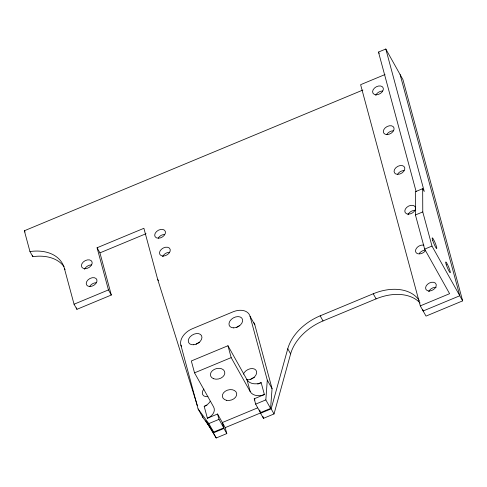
<?xml version="1.0" encoding="UTF-8"?>
<svg xmlns="http://www.w3.org/2000/svg" width="487" height="487" viewBox="0 0 487 487"><rect width="100%" height="100%" fill="white"/><g stroke="black" fill="none" stroke-linecap="round" stroke-linejoin="round"><path stroke-width="0.73" d="M207.389 418.248A11.11 8.017 -15.1 0 0 213.598 406.919L194.532 372.847L191.324 360.97L227.965 345.74L247.031 379.811A11.11 8.017 -15.1 0 0 261.184 382.679L264.386 394.555L254.208 398.786L255.651 404.131L260.417 412.647L270.595 408.416L265.829 399.9L267.29 380.14L250.062 316.307A15.547 10.592 -29.2 0 0 233.011 311.838L192.304 328.762A15.547 10.592 -29.2 0 0 180.86 345.076L198.081 408.91L202.848 417.426L213.598 432.109L223.777 427.878L219.01 419.362L217.567 414.017L207.389 418.248L204.187 406.371A11.11 8.017 -15.1 0 0 210.22 401.3M270.595 408.416L272.056 388.656L254.829 324.823A15.547 10.592 -29.2 0 0 253.624 322.339M259.699 409.975L260.575 413.244L263.437 418.351L274.023 413.95L271.162 408.843L287.762 348.765A44.427 30.255 -29.2 0 1 320.166 315.826L373.225 293.771A44.427 30.255 -29.2 0 1 419.252 300.509M274.023 413.95L290.623 353.879A44.427 30.255 -29.2 0 1 323.027 320.939L376.086 298.878A44.427 30.255 -29.2 0 1 420.074 302.999M416.142 191.635L378.478 52.06L385.807 49.017L402.968 79.679L462.65 300.869L426.009 316.1L420.293 305.879L360.611 84.689L385.034 74.535M64.065 266.724A44.427 30.255 -29.2 0 0 32.818 256.667L29.957 251.554L24.35 230.771L362.882 90.046M29.957 251.554A44.427 30.255 -29.2 0 1 64.363 268.307L74.048 304.217L76.909 309.33L111.31 295.031L108.449 289.917L97.077 247.761L143.89 228.3L157.672 279.361L197.381 405.677M111.31 295.031L99.932 252.869L146.051 233.699M74.048 304.217L108.449 289.917M385.807 49.017L424.262 191.525L422.673 188.688L415.344 191.732L415.441 214.974L424.658 249.119L449.604 293.691L420.293 305.879M415.441 214.974L422.771 211.93L422.673 188.688M424.658 249.119L431.987 246.075L422.771 211.93M194.532 372.847L231.173 357.616L227.965 345.74M204.187 406.371L206.969 405.214M257.708 384.121L261.184 382.679M198.081 408.91L208.832 423.593L219.01 419.362M255.651 404.131L265.829 399.9M257.593 407.881L222.334 422.533L223.941 428.475L226.796 433.582L216.216 437.983L205.733 420.738M226.796 433.582L225.195 427.647L260.454 412.988M207.145 422.655L213.355 432.87L223.941 428.475M260.575 413.244L271.162 408.843M378.478 52.06L379.221 53.381M431.987 246.075L462.65 300.869M373.225 293.771L376.086 298.878M320.166 315.826L323.027 320.939M287.762 348.765L290.623 353.879M250.062 316.307L254.829 324.823M267.29 380.14L272.056 388.656M231.173 357.616L250.239 391.688A11.11 8.017 -15.1 0 0 264.386 394.555M254.208 398.786L254.945 400.095M157.672 279.361L158.385 280.64M180.86 345.076L181.59 346.391M217.567 414.017L225.195 427.647M208.832 423.593L213.598 432.109M213.355 432.87L216.216 437.983M97.077 247.761L99.932 252.869M64.363 268.307L65.075 269.585M24.35 230.771L25.062 232.049M400.107 74.572L459.789 295.761L423.148 310.992L422.753 309.525M262.901 416.373L263.437 418.351M247.031 379.811L250.239 391.688M202.452 415.959L202.848 417.426M76.514 307.863L76.909 309.33M32.428 255.231L32.818 256.667M397.83 173.853A5.777 3.933 -29.2 0 1 404.058 170.584M407.942 214.785A5.777 3.933 -29.2 0 1 414.79 210.366M428.73 291.683A5.734 3.902 -29.2 0 1 436.127 287.33M236.542 327.489A7.329 4.992 -29.2 0 1 239.263 325.852M89.998 285.997A5.777 3.933 -29.2 0 1 96.219 282.728M84.561 269.329A5.777 3.933 -29.2 0 1 91.41 264.91M162.652 256.679A5.777 3.933 -29.2 0 1 169.5 252.266M158.47 237.717A5.777 3.933 -29.2 0 1 164.691 234.448M250.562 379.446A7.329 4.992 -29.2 0 1 254.47 377.395M196.078 344.212A7.329 4.992 -29.2 0 1 199.439 342.452M387.098 134.065A5.777 3.933 -29.2 0 1 393.319 130.796M419.301 253.423A5.777 3.933 -29.2 0 1 425.522 250.154M375.739 95.434A5.777 3.933 -29.2 0 1 382.587 91.014M243.36 374.156A7.329 4.992 -29.2 0 1 252.424 368.562A7.329 4.992 -29.2 0 1 256.01 374.874A7.329 4.992 -29.2 0 1 246.532 379.738M207.937 396.686A7.329 4.992 -29.2 0 1 203.876 389.052M425.401 250.659A5.777 3.933 -29.2 0 1 417.913 253.77A5.777 3.933 -29.2 0 1 416.44 248.309A5.777 3.933 -29.2 0 1 423.927 245.198M163.151 256.04A5.777 3.933 -29.2 0 0 170.188 249.393A5.777 3.933 -29.2 0 0 161.343 249.356A5.777 3.933 -29.2 0 0 163.151 256.04M158.342 238.222A5.777 3.933 -29.2 0 0 165.379 231.581A5.777 3.933 -29.2 0 0 156.54 231.538A5.777 3.933 -29.2 0 0 158.342 238.222M89.87 286.502A5.777 3.933 -29.2 0 0 96.907 279.861A5.777 3.933 -29.2 0 0 88.068 279.818A5.777 3.933 -29.2 0 0 89.87 286.502M85.067 268.684A5.777 3.933 -29.2 0 0 92.098 262.043A5.777 3.933 -29.2 0 0 83.259 262A5.777 3.933 -29.2 0 0 85.067 268.684M193.753 344.747A7.329 4.992 -29.2 0 0 201.594 335.744A7.329 4.992 -29.2 0 0 189.967 336.967A7.329 4.992 -29.2 0 0 193.753 344.747M233.602 327.873A7.329 4.992 -29.2 0 0 242.532 319.442A7.329 4.992 -29.2 0 0 231.313 319.387A7.329 4.992 -29.2 0 0 233.602 327.873M213.677 378.746A7.329 5.29 -15.1 0 0 224.817 373.145A7.329 5.29 -15.1 0 0 214.353 369.359A7.329 5.29 -15.1 0 0 213.677 378.746M226.638 400.332A7.329 5.29 -15.1 0 0 236.7 393.563A7.329 5.29 -15.1 0 0 225.262 391.244A7.329 5.29 -15.1 0 0 226.638 400.332M429.205 291.007A5.734 3.902 -29.2 0 0 436.188 284.414A5.734 3.902 -29.2 0 0 427.416 284.371A5.734 3.902 -29.2 0 0 429.205 291.007M376.238 94.788A5.777 3.933 -29.2 0 0 383.275 88.147A5.777 3.933 -29.2 0 0 374.436 88.104A5.777 3.933 -29.2 0 0 376.238 94.788M386.97 134.57A5.777 3.933 -29.2 0 0 394.007 127.929A5.777 3.933 -29.2 0 0 385.168 127.886A5.777 3.933 -29.2 0 0 386.97 134.57M397.709 174.358A5.777 3.933 -29.2 0 0 404.746 167.717A5.777 3.933 -29.2 0 0 395.901 167.674A5.777 3.933 -29.2 0 0 397.709 174.358M408.441 214.14A5.777 3.933 -29.2 0 0 415.478 207.499A5.777 3.933 -29.2 0 0 406.639 207.456A5.777 3.933 -29.2 0 0 408.441 214.14M446.275 264.745A5.777 0.712 67.4 0 0 450.195 272.653A5.777 0.712 67.4 0 0 447.529 264.538A5.777 0.712 67.4 0 0 446.275 264.745M432.766 240.615A5.777 0.712 67.4 0 0 436.693 248.516A5.777 0.712 67.4 0 0 434.02 240.408A5.777 0.712 67.4 0 0 432.766 240.615"/></g></svg>
